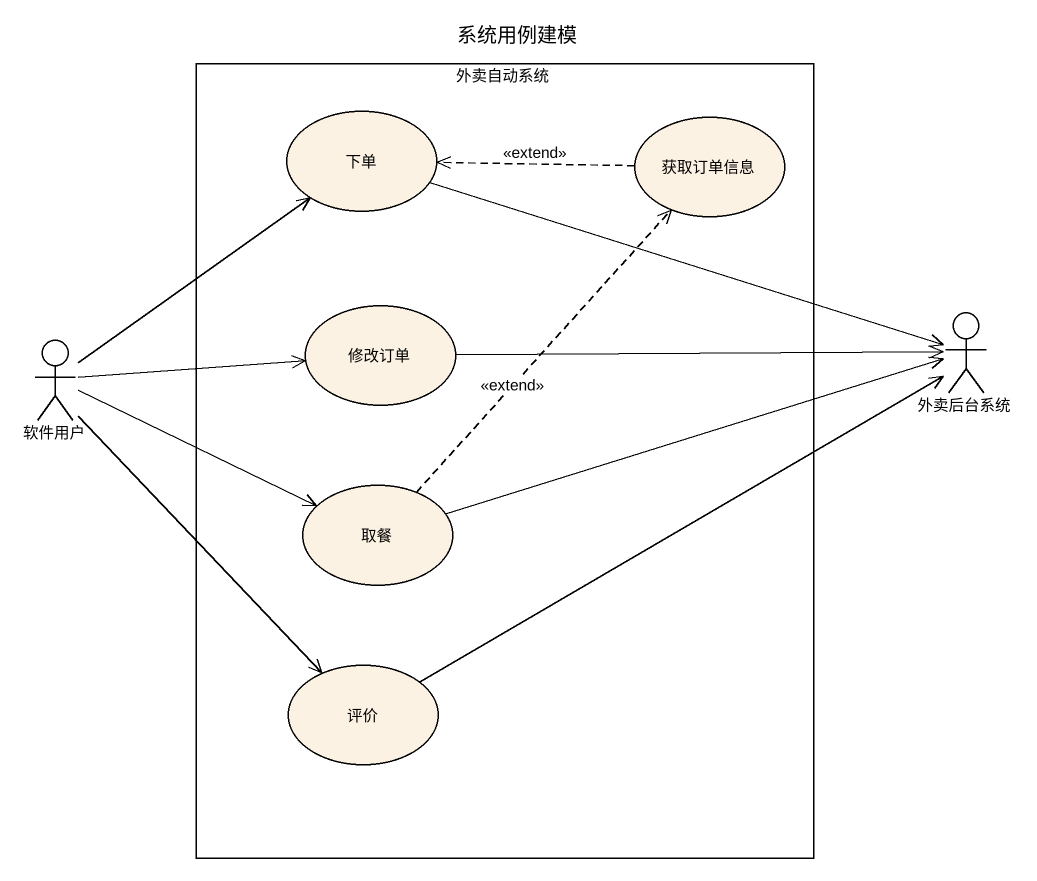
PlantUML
@startuml
title 系统用例建模
rectangle 外卖自动系统 {
  usecase 下单
  usecase 获取订单信息
  usecase 修改订单
  usecase 取餐
  usecase 评价
}
actor 软件用户
actor 外卖后台系统
下单 -right-> 外卖后台系统
获取订单信息 .left.> 下单 : <<extend>>
软件用户 -up-> 下单
软件用户 -right-> 修改订单
软件用户 -right-> 取餐
软件用户 --> 评价
修改订单 -right-> 外卖后台系统
取餐 .up.> 获取订单信息 : <<extend>>
取餐 -right-> 外卖后台系统
评价 -right-> 外卖后台系统
@enduml
